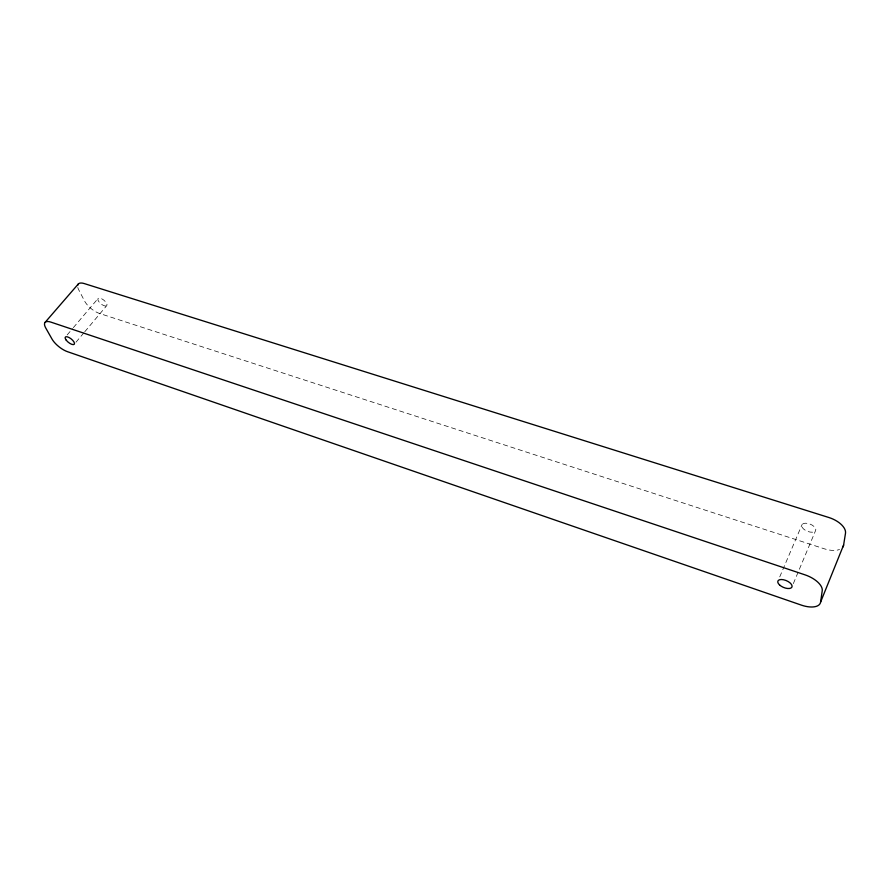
<?xml version="1.0" encoding="UTF-8"?>
<svg xmlns="http://www.w3.org/2000/svg" width="890" height="890" viewBox="0 0 890 890"><rect width="100%" height="100%" fill="white"/><g stroke="black" fill="none" stroke-linecap="round" stroke-linejoin="round"><path stroke-width="0.67" stroke-dasharray="4.45 3.34" d="M793.335 583.618L815.429 530.918A7.443 3.849 21.8 0 0 807.419 523.353A7.443 3.849 21.8 0 0 803.425 528.871A7.443 3.849 21.8 0 0 815.429 530.918M779.74 576.876L802.068 524.544M75.984 342.205L83.894 332.804M84.773 331.759L106.733 305.637A5.607 2.347 39.1 0 0 101.705 298.773A5.607 2.347 39.1 0 0 98.857 301.699A5.607 2.347 39.1 0 0 106.733 305.637M67.151 334.952L72.457 328.688M73.347 327.654L98.123 298.439M77.797 287.437A14.073 5.863 39.3 0 0 78.709 289.773L84.539 300.976A13.917 5.763 39.1 0 0 99.569 313.48L824.496 548.863A18.679 9.579 21.4 0 0 839.526 549.486"/><path stroke-width="1.33" d="M820.602 602.085L822.227 590.76A19.402 9.378 22.4 0 0 805.049 574.862L50.941 322.136A14.362 5.529 38.8 0 0 45.746 327.998L52.009 339.057A14.196 5.429 38.6 0 0 67.451 351.672L801.345 605.111A19.168 9.134 22.5 0 0 820.602 602.085L843.62 545.003L845.5 533.255A18.901 9.823 21.3 0 0 828.879 517.513L84.216 283.554A14.073 5.863 39.3 0 0 77.641 285.479M45.067 322.403L78.276 284.032M843.62 545.003A18.679 9.579 21.4 0 1 842.619 547.306M779.573 584.952A7.632 3.671 22.9 0 0 791.755 587.378A7.632 3.671 22.9 0 0 783.489 579.746A7.632 3.671 22.9 0 0 779.573 584.952M66.249 340.214A5.729 2.214 38.5 0 0 74.237 344.297A5.729 2.214 38.5 0 0 68.953 337.466A5.729 2.214 38.5 0 0 66.249 340.214"/></g></svg>
